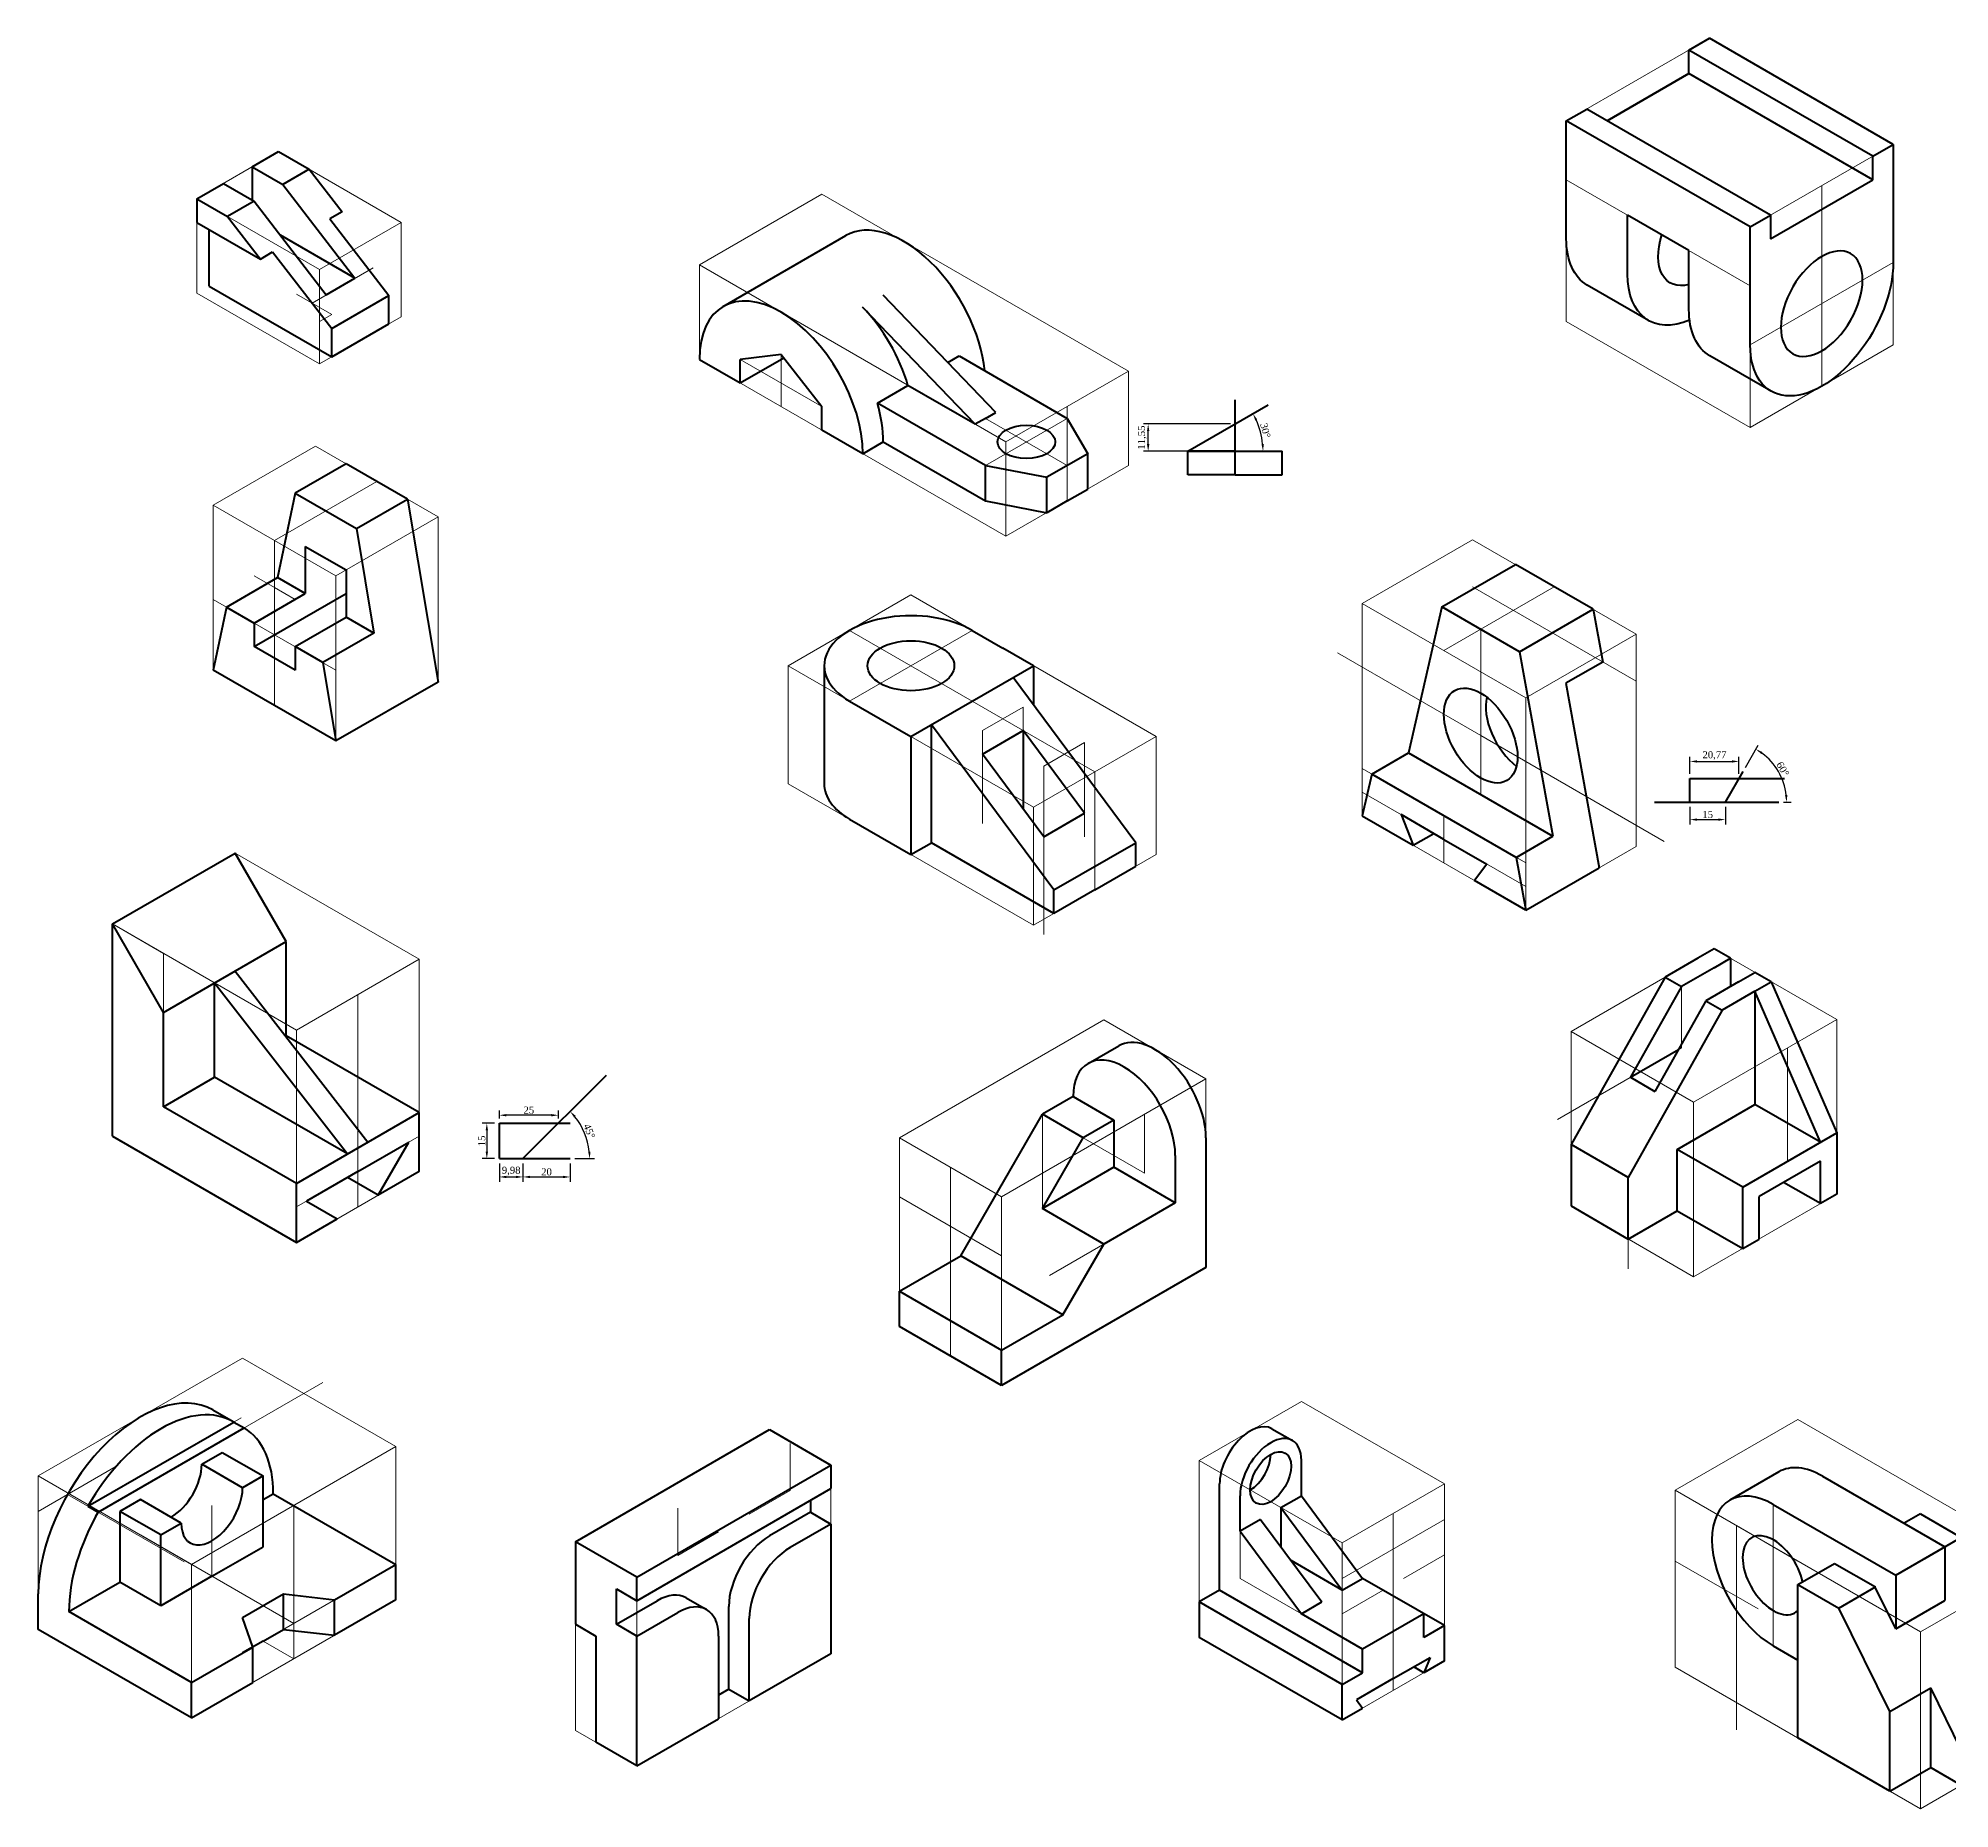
# Model space of a CAD drawing. Header units: millimetres. Extents: x 2048 to 5316, y 978 to 2109.
# Drawn here: x 2048 to 2858, y 1062 to 1813 of the extents above; entities that cross this region are included whole.
import ezdxf

# ---------------------------------------------------------------- set-up
doc = ezdxf.new("R2010")
doc.units = ezdxf.units.MM
for name, color, linetype, lineweight in [('Dark', 2, 'Continuous', 60), ('Dark2', 1, 'Continuous', 60), ('Light', 4, 'Continuous', 5), ('Medium', 6, 'Continuous', 20)]:
    doc.layers.add(name, color=color, linetype=linetype, lineweight=lineweight)
doc.styles.get("Standard").update_dxf_attribs({"font": 'times.ttf'})
doc.dimstyles.new('ISO-25', dxfattribs={"dimtxt": 3, "dimasz": 3, "dimexe": 2, "dimexo": 2, "dimtad": 1, "dimtoh": 1, "dimtxsty": 'Standard', "dimcen": 2.5, "dimadec": 0, "dimazin": 0, "dimtfac": 1, "dimtmove": 0, "dimatfit": 2, "dimfxl": 1, "dimarcsym": 0})

# ---------------------------------------------------------------- blocks, each defined once
blk = doc.blocks.new('*D1')
at = {"layer": 'Dark', "color": 0, "lineweight": -2, "transparency": 16777216}
blk.add_line((2557.08, 1637.61), (2568.9, 1637.61), dxfattribs=at)
blk.add_arc((2535.08, 1637.61), 31.81, 5.40481, 24.59519, dxfattribs=at)
at = {"layer": 'Dark', "color": 0, "transparency": 16777216}
for points in [[(2563.57, 1650.62), (2564.45, 1651.08), (2562.63, 1653.52)], [(2567.25, 1640.63), (2566.26, 1640.58), (2566.9, 1637.61)]]:
    blk.add_solid(points, dxfattribs=at)
at = {"layer": 'Defpoints', "color": 0, "transparency": 16777216}
for p in [(2569.09, 1657.24), (2535.08, 1637.61), (2535.08, 1637.61), (2555.08, 1637.61), (2566.41, 1643.13)]:
    blk.add_point(p, dxfattribs=at)
at = {"layer": 'Dark', "color": 0, "transparency": 16777216, "insert": (2567.89, 1646.4), "char_height": 3, "attachment_point": 5, "rotation": 285}
blk.add_mtext('30°', dxfattribs=at)
blk = doc.blocks.new('*D2')
at = {"layer": 'Dark', "color": 0, "lineweight": -2, "transparency": 16777216}
for p, q in [((2553.08, 1649.16), (2516.23, 1649.16)), ((2518.23, 1640.61), (2518.23, 1646.16)), ((2553.08, 1637.61), (2516.23, 1637.61))]:
    blk.add_line(p, q, dxfattribs=at)
at = {"layer": 'Dark', "color": 0, "transparency": 16777216}
for points in [[(2517.73, 1646.16), (2518.73, 1646.16), (2518.23, 1649.16)], [(2517.73, 1640.61), (2518.73, 1640.61), (2518.23, 1637.61)]]:
    blk.add_solid(points, dxfattribs=at)
at = {"layer": 'Defpoints', "color": 0, "transparency": 16777216}
for p in [(2518.23, 1649.16), (2555.08, 1649.16), (2555.08, 1637.61)]:
    blk.add_point(p, dxfattribs=at)
at = {"layer": 'Dark', "color": 0, "transparency": 16777216, "insert": (2515.73, 1643.38), "char_height": 3, "attachment_point": 5, "rotation": 90}
blk.add_mtext('11,55', dxfattribs=at)
blk = doc.blocks.new('*D3')
at = {"layer": 'Dark', "color": 0, "lineweight": -2, "transparency": 16777216}
for p, q in [((2771.31, 1503.56), (2776.78, 1513.04)), ((2787.46, 1488.84), (2790.76, 1488.84))]:
    blk.add_line(p, q, dxfattribs=at)
blk.add_arc((2762.81, 1488.84), 25.95, 6.62837, 53.37163, dxfattribs=at)
at = {"layer": 'Dark', "color": 0, "transparency": 16777216}
for points in [[(2778.01, 1509.25), (2778.56, 1510.08), (2775.78, 1511.31)], [(2789.08, 1491.86), (2788.08, 1491.81), (2788.76, 1488.84)]]:
    blk.add_solid(points, dxfattribs=at)
at = {"layer": 'Defpoints', "color": 0, "transparency": 16777216}
for p in [(2770.31, 1501.83), (2787.19, 1497.71), (2762.81, 1488.84), (2762.81, 1488.84), (2785.46, 1488.84)]:
    blk.add_point(p, dxfattribs=at)
at = {"layer": 'Dark', "color": 0, "transparency": 16777216, "insert": (2787.14, 1502.89), "char_height": 3, "attachment_point": 5, "rotation": 300}
blk.add_mtext('60°', dxfattribs=at)
blk = doc.blocks.new('*D4')
at = {"layer": 'Dark', "color": 0, "lineweight": -2, "transparency": 16777216}
for p, q in [((2747.81, 1500.84), (2747.81, 1508.12)), ((2768.58, 1500.84), (2768.58, 1508.12)), ((2750.81, 1506.12), (2765.58, 1506.12))]:
    blk.add_line(p, q, dxfattribs=at)
at = {"layer": 'Dark', "color": 0, "transparency": 16777216}
for points in [[(2750.81, 1506.62), (2750.81, 1505.62), (2747.81, 1506.12)], [(2765.58, 1506.62), (2765.58, 1505.62), (2768.58, 1506.12)]]:
    blk.add_solid(points, dxfattribs=at)
at = {"layer": 'Defpoints', "color": 0, "transparency": 16777216}
for p in [(2747.81, 1498.84), (2768.58, 1506.12), (2768.58, 1498.84)]:
    blk.add_point(p, dxfattribs=at)
at = {"layer": 'Dark', "color": 0, "transparency": 16777216, "insert": (2758.2, 1508.61), "char_height": 3, "attachment_point": 5}
blk.add_mtext('20,77', dxfattribs=at)
blk = doc.blocks.new('*D5')
at = {"layer": 'Dark', "color": 0, "lineweight": -2, "transparency": 16777216}
for p, q in [((2747.81, 1486.84), (2747.81, 1479.46)), ((2762.81, 1486.84), (2762.81, 1479.46)), ((2750.81, 1481.46), (2759.81, 1481.46))]:
    blk.add_line(p, q, dxfattribs=at)
at = {"layer": 'Dark', "color": 0, "transparency": 16777216}
for points in [[(2750.81, 1481.96), (2750.81, 1480.96), (2747.81, 1481.46)], [(2759.81, 1481.96), (2759.81, 1480.96), (2762.81, 1481.46)]]:
    blk.add_solid(points, dxfattribs=at)
at = {"layer": 'Defpoints', "color": 0, "transparency": 16777216}
for p in [(2747.81, 1488.84), (2762.81, 1488.84), (2762.81, 1481.46)]:
    blk.add_point(p, dxfattribs=at)
at = {"layer": 'Dark', "color": 0, "transparency": 16777216, "insert": (2755.31, 1483.61), "char_height": 3, "attachment_point": 5}
blk.add_mtext('15', dxfattribs=at)
blk = doc.blocks.new('*D11')
at = {"layer": 'Dark', "color": 0, "lineweight": -2, "transparency": 16777216}
blk.add_line((2275.3, 1337.78), (2283.59, 1337.78), dxfattribs=at)
blk.add_arc((2253.3, 1337.78), 28.29, 6.07939, 38.92061, dxfattribs=at)
at = {"layer": 'Dark', "color": 0, "transparency": 16777216}
for points in [[(2274.94, 1355.22), (2275.68, 1355.89), (2273.31, 1357.78)], [(2281.93, 1340.8), (2280.93, 1340.75), (2281.59, 1337.78)]]:
    blk.add_solid(points, dxfattribs=at)
at = {"layer": 'Defpoints', "color": 0, "transparency": 16777216}
for p in [(2288.66, 1373.14), (2280.63, 1345.1), (2253.3, 1337.78), (2253.3, 1337.78), (2273.3, 1337.78)]:
    blk.add_point(p, dxfattribs=at)
at = {"layer": 'Dark', "color": 0, "transparency": 16777216, "insert": (2281.42, 1349.43), "char_height": 3, "attachment_point": 5, "rotation": 292.5}
blk.add_mtext('45°', dxfattribs=at)
blk = doc.blocks.new('*D12')
at = {"layer": 'Dark', "color": 0, "lineweight": -2, "transparency": 16777216}
for p, q in [((2241.3, 1352.78), (2236, 1352.78)), ((2238, 1349.78), (2238, 1340.78)), ((2241.3, 1337.78), (2236, 1337.78))]:
    blk.add_line(p, q, dxfattribs=at)
at = {"layer": 'Dark', "color": 0, "transparency": 16777216}
for points in [[(2237.5, 1349.78), (2238.5, 1349.78), (2238, 1352.78)], [(2237.5, 1340.78), (2238.5, 1340.78), (2238, 1337.78)]]:
    blk.add_solid(points, dxfattribs=at)
at = {"layer": 'Defpoints', "color": 0, "transparency": 16777216}
for p in [(2243.3, 1352.78), (2238, 1337.78), (2243.3, 1337.78)]:
    blk.add_point(p, dxfattribs=at)
at = {"layer": 'Dark', "color": 0, "transparency": 16777216, "insert": (2235.85, 1345.28), "char_height": 3, "attachment_point": 5, "rotation": 90}
blk.add_mtext('15', dxfattribs=at)
blk = doc.blocks.new('*D13')
at = {"layer": 'Dark', "color": 0, "lineweight": -2, "transparency": 16777216}
for p, q in [((2253.3, 1335.78), (2253.3, 1328.01)), ((2256.3, 1330.01), (2270.3, 1330.01)), ((2273.3, 1335.78), (2273.3, 1328.01))]:
    blk.add_line(p, q, dxfattribs=at)
at = {"layer": 'Dark', "color": 0, "transparency": 16777216}
for points in [[(2256.3, 1330.51), (2256.3, 1329.51), (2253.3, 1330.01)], [(2270.3, 1330.51), (2270.3, 1329.51), (2273.3, 1330.01)]]:
    blk.add_solid(points, dxfattribs=at)
at = {"layer": 'Defpoints', "color": 0, "transparency": 16777216}
for p in [(2253.3, 1337.78), (2273.3, 1337.78), (2273.3, 1330.01)]:
    blk.add_point(p, dxfattribs=at)
at = {"layer": 'Dark', "color": 0, "transparency": 16777216, "insert": (2263.3, 1332.16), "char_height": 3, "attachment_point": 5}
blk.add_mtext('20', dxfattribs=at)
blk = doc.blocks.new('*D14')
at = {"layer": 'Dark', "color": 0, "lineweight": -2, "transparency": 16777216}
for p, q in [((2243.3, 1354.78), (2243.3, 1358.17)), ((2265.3, 1356.17), (2246.3, 1356.17)), ((2268.3, 1354.78), (2268.3, 1358.17))]:
    blk.add_line(p, q, dxfattribs=at)
at = {"layer": 'Dark', "color": 0, "transparency": 16777216}
for points in [[(2246.3, 1356.67), (2246.3, 1355.67), (2243.3, 1356.17)], [(2265.3, 1356.67), (2265.3, 1355.67), (2268.3, 1356.17)]]:
    blk.add_solid(points, dxfattribs=at)
at = {"layer": 'Defpoints', "color": 0, "transparency": 16777216}
for p in [(2243.3, 1356.17), (2243.3, 1352.78), (2268.3, 1352.78)]:
    blk.add_point(p, dxfattribs=at)
at = {"layer": 'Dark', "color": 0, "transparency": 16777216, "insert": (2255.8, 1358.32), "char_height": 3, "attachment_point": 5}
blk.add_mtext('25', dxfattribs=at)
blk = doc.blocks.new('*D15')
at = {"layer": 'Dark', "color": 0, "lineweight": -2, "transparency": 16777216}
for p, q in [((2243.32, 1335.78), (2243.32, 1328.01)), ((2246.32, 1330.01), (2250.3, 1330.01)), ((2253.3, 1335.78), (2253.3, 1328.01))]:
    blk.add_line(p, q, dxfattribs=at)
at = {"layer": 'Dark', "color": 0, "transparency": 16777216}
for points in [[(2246.32, 1330.51), (2246.32, 1329.51), (2243.32, 1330.01)], [(2250.3, 1330.51), (2250.3, 1329.51), (2253.3, 1330.01)]]:
    blk.add_solid(points, dxfattribs=at)
at = {"layer": 'Defpoints', "color": 0, "transparency": 16777216}
for p in [(2243.32, 1337.78), (2253.3, 1337.78), (2253.3, 1330.01)]:
    blk.add_point(p, dxfattribs=at)
at = {"layer": 'Dark', "color": 0, "transparency": 16777216, "insert": (2248.31, 1332.5), "char_height": 3, "attachment_point": 5}
blk.add_mtext('9,98', dxfattribs=at)

msp = doc.modelspace()

# ---------------------------------------------------------------- linework, layer by layer
at = {"layer": 'Dark'}
for p, q in [((2747.367, 1807.634), (2756.028, 1812.634)), ((2747.367, 1807.634), (2756.028, 1812.634)), ((2747.367, 1797.634), (2747.367, 1807.634)), ((2747.367, 1797.634), (2747.367, 1807.634)), ((2825.31, 1762.634), (2747.367, 1807.634)), ((2833.97, 1767.634), (2756.028, 1812.634)), ((2747.367, 1797.634), (2712.726, 1777.634)), ((2712.726, 1777.634), (2747.367, 1797.634)), ((2825.31, 1752.634), (2747.367, 1797.634)), ((2695.406, 1777.634), (2704.066, 1782.634)), ((2695.406, 1777.634), (2704.066, 1782.634)), ((2782.009, 1737.634), (2704.066, 1782.634)), ((2695.406, 1727.634), (2695.406, 1777.634)), ((2695.406, 1727.634), (2695.406, 1777.634)), ((2773.348, 1732.634), (2695.406, 1777.634)), ((2825.31, 1762.634), (2833.97, 1767.634)), ((2833.97, 1767.634), (2833.97, 1717.634)), ((2138.501, 1758.093), (2149.759, 1764.593)), ((2138.501, 1758.093), (2138.501, 1744.093)), ((2138.501, 1758.093), (2151.491, 1750.593)), ((2825.31, 1752.634), (2825.31, 1762.634)), ((2115.118, 1744.593), (2126.376, 1751.093)), ((2126.376, 1751.093), (2139.367, 1743.593)), ((2162.749, 1757.093), (2151.491, 1750.593)), ((2151.491, 1750.593), (2182.111, 1710.914)), ((2782.009, 1727.634), (2825.31, 1752.634)), ((2139.367, 1743.593), (2128.108, 1737.093)), ((2139.367, 1743.593), (2169.987, 1703.914)), ((2176.667, 1739.057), (2171.471, 1736.057)), ((2171.471, 1736.057), (2196.524, 1703.593)), ((2721.387, 1712.634), (2721.387, 1737.634)), ((2747.367, 1722.634), (2721.387, 1737.634)), ((2773.348, 1732.634), (2782.009, 1737.634)), ((2782.009, 1737.634), (2782.009, 1727.634)), ((2120.314, 1707.593), (2120.314, 1731.593)), ((2182.111, 1710.914), (2150.501, 1729.164)), ((2338.202, 1698.958), (2390.163, 1728.958)), ((2773.348, 1682.634), (2773.348, 1732.634)), ((2142.026, 1719.057), (2147.223, 1722.057)), ((2147.223, 1722.057), (2172.276, 1689.593)), ((2747.367, 1697.634), (2747.367, 1722.634)), ((2169.987, 1703.914), (2182.111, 1710.914)), ((2120.314, 1707.593), (2172.276, 1677.593)), ((2172.276, 1689.593), (2196.524, 1703.593)), ((2196.524, 1691.593), (2196.524, 1703.593)), ((2453.629, 1654.032), (2405.914, 1703.7)), ((2730.265, 1693.011), (2704.284, 1708.011)), ((2444.969, 1649.032), (2397.253, 1698.7)), ((2172.276, 1677.593), (2196.524, 1691.593)), ((2172.276, 1677.593), (2172.276, 1689.593)), ((2362.696, 1678.532), (2345.376, 1676.532)), ((2345.376, 1666.532), (2363.779, 1677.157)), ((2362.696, 1678.532), (2380.017, 1656.532)), ((2433.287, 1675.206), (2438.111, 1677.991)), ((2438.111, 1677.991), (2483.94, 1651.532)), ((2782.226, 1663.011), (2756.245, 1678.011)), ((2328.055, 1676.532), (2345.376, 1666.532)), ((2345.376, 1666.532), (2345.376, 1676.532)), ((2403.47, 1657.991), (2416.46, 1665.491)), ((2444.969, 1649.032), (2416.46, 1665.491)), ((2380.017, 1646.532), (2380.017, 1656.532)), ((2449.299, 1631.532), (2403.47, 1657.991)), ((2449.299, 1651.532), (2453.629, 1654.032)), ((2535.082, 1637.609), (2569.09, 1657.244)), ((2555.082, 1627.609), (2555.082, 1659.44)), ((2397.337, 1636.532), (2380.017, 1646.532)), ((2449.299, 1651.532), (2444.969, 1649.032)), ((2483.94, 1651.532), (2492.6, 1636.532)), ((2397.337, 1636.532), (2405.998, 1641.532)), ((2405.998, 1641.532), (2449.299, 1616.532)), ((2492.6, 1636.532), (2475.28, 1626.532)), ((2492.6, 1621.532), (2492.6, 1636.532)), ((2535.082, 1627.609), (2535.082, 1637.609)), ((2535.082, 1637.609), (2575.082, 1637.609)), ((2555.082, 1637.609), (2535.082, 1637.609)), ((2575.082, 1627.609), (2575.082, 1637.609)), ((2178.384, 1632.284), (2156.733, 1619.784)), ((2204.365, 1617.284), (2178.384, 1632.284)), ((2449.299, 1616.532), (2449.299, 1631.532)), ((2449.299, 1631.532), (2475.28, 1626.532)), ((2475.28, 1611.532), (2475.28, 1626.532)), ((2483.94, 1616.532), (2492.6, 1621.532)), ((2555.082, 1627.609), (2535.082, 1627.609)), ((2555.082, 1627.609), (2555.082, 1627.609)), ((2555.082, 1627.609), (2575.082, 1627.609)), ((2156.733, 1619.784), (2149.31, 1584.069)), ((2156.733, 1619.784), (2182.714, 1604.784)), ((2182.714, 1604.784), (2204.365, 1617.284)), ((2204.365, 1617.284), (2217.355, 1539.784)), ((2449.299, 1616.532), (2475.28, 1611.532)), ((2483.94, 1616.532), (2475.28, 1611.532)), ((2182.714, 1604.784), (2190.137, 1560.498)), ((2161.063, 1597.284), (2161.063, 1577.284)), ((2161.063, 1597.284), (2178.384, 1587.284)), ((2642.694, 1571.586), (2673.871, 1589.586)), ((2706.78, 1570.586), (2673.871, 1589.586)), ((2127.66, 1571.569), (2149.31, 1584.069)), ((2161.063, 1577.284), (2149.31, 1584.069)), ((2178.384, 1587.284), (2178.384, 1567.284)), ((2127.66, 1571.569), (2122.092, 1544.784)), ((2127.66, 1571.569), (2139.413, 1564.784)), ((2139.413, 1564.784), (2161.063, 1577.284)), ((2139.413, 1554.784), (2178.384, 1577.284)), ((2642.694, 1571.586), (2628.549, 1509.753)), ((2675.603, 1552.586), (2642.694, 1571.586)), ((2139.413, 1564.784), (2139.413, 1554.784)), ((2156.733, 1554.784), (2178.384, 1567.284)), ((2190.137, 1560.498), (2178.384, 1567.284)), ((2675.603, 1552.586), (2706.78, 1570.586)), ((2706.78, 1570.586), (2710.821, 1548.253)), ((2190.137, 1560.498), (2168.487, 1547.998)), ((2443.676, 1561.676), (2456.666, 1554.176)), ((2156.733, 1544.784), (2139.413, 1554.784)), ((2156.733, 1554.784), (2156.733, 1544.784)), ((2168.487, 1547.998), (2156.733, 1554.784)), ((2168.487, 1547.998), (2174.054, 1514.784)), ((2469.657, 1546.676), (2456.666, 1554.176)), ((2675.603, 1552.586), (2689.748, 1474.42)), ((2710.821, 1548.253), (2695.233, 1539.253)), ((2174.054, 1514.784), (2122.092, 1544.784)), ((2217.355, 1539.784), (2174.054, 1514.784)), ((2380.953, 1546.676), (2380.953, 1496.676)), ((2417.695, 1516.676), (2469.657, 1546.676)), ((2512.958, 1471.676), (2460.997, 1541.676)), ((2469.657, 1546.676), (2469.657, 1530.009)), ((2695.233, 1539.253), (2709.378, 1461.086)), ((2391.715, 1531.676), (2417.695, 1516.676)), ((2417.695, 1516.676), (2417.695, 1466.676)), ((2426.356, 1471.676), (2426.356, 1521.676)), ((2478.317, 1451.676), (2426.356, 1521.676)), ((2448.006, 1509.176), (2465.327, 1519.176)), ((2491.307, 1484.176), (2465.327, 1519.176)), ((2465.327, 1519.176), (2465.327, 1485.842)), ((2473.987, 1474.176), (2448.006, 1509.176)), ((2612.961, 1500.753), (2628.549, 1509.753)), ((2628.549, 1509.753), (2689.748, 1474.42)), ((2612.961, 1500.753), (2608.919, 1483.086)), ((2674.16, 1465.42), (2612.961, 1500.753)), ((2747.809, 1488.84), (2747.809, 1498.84)), ((2747.809, 1498.84), (2762.809, 1498.84)), ((2762.809, 1488.84), (2770.309, 1501.831)), ((2762.809, 1498.84), (2787.809, 1498.84)), ((2473.987, 1474.176), (2491.307, 1484.176)), ((2608.919, 1483.086), (2630.57, 1470.586)), ((2643.56, 1473.086), (2625.374, 1483.586)), ((2625.374, 1483.586), (2630.57, 1470.586)), ((2732.809, 1488.84), (2762.809, 1488.84)), ((2762.809, 1488.84), (2785.462, 1488.84)), ((2391.715, 1481.676), (2404.705, 1474.176)), ((2630.57, 1470.586), (2639.23, 1475.586)), ((2674.16, 1465.42), (2689.748, 1474.42)), ((2079.366, 1437.28), (2131.328, 1467.28)), ((2152.979, 1429.78), (2131.328, 1467.28)), ((2404.705, 1474.176), (2417.695, 1466.676)), ((2417.695, 1466.676), (2426.356, 1471.676)), ((2478.317, 1441.676), (2426.356, 1471.676)), ((2478.317, 1451.676), (2512.958, 1471.676)), ((2512.958, 1461.676), (2512.958, 1471.676)), ((2643.56, 1473.086), (2661.747, 1462.586)), ((2495.638, 1451.676), (2512.958, 1461.676)), ((2661.747, 1462.586), (2656.551, 1455.586)), ((2674.16, 1465.42), (2678.201, 1443.086)), ((2678.201, 1443.086), (2709.378, 1461.086)), ((2495.638, 1451.676), (2478.317, 1441.676)), ((2478.317, 1441.676), (2478.317, 1451.676)), ((2678.201, 1443.086), (2656.551, 1455.586)), ((2079.366, 1347.28), (2079.366, 1437.28)), ((2101.017, 1399.78), (2079.366, 1437.28)), ((2101.017, 1399.78), (2152.979, 1429.78)), ((2152.979, 1389.78), (2152.979, 1429.78)), ((2758.028, 1426.711), (2751.1, 1422.711)), ((2764.956, 1422.711), (2758.028, 1426.711)), ((2751.1, 1422.711), (2737.243, 1414.711)), ((2758.028, 1418.711), (2744.171, 1410.711)), ((2758.028, 1418.711), (2764.956, 1422.711)), ((2764.956, 1422.711), (2764.956, 1410.711)), ((2737.243, 1414.711), (2697.406, 1343.711)), ((2744.171, 1410.711), (2722.593, 1372.253)), ((2737.243, 1414.711), (2744.171, 1410.711)), ((2768.42, 1412.711), (2754.564, 1404.711)), ((2768.42, 1412.711), (2775.348, 1416.711)), ((2782.276, 1412.711), (2775.348, 1416.711)), ((2775.348, 1408.711), (2782.276, 1412.711)), ((2782.276, 1412.711), (2809.989, 1348.711)), ((2754.564, 1404.711), (2732.985, 1366.253)), ((2754.564, 1404.711), (2761.492, 1400.711)), ((2775.348, 1408.711), (2761.492, 1400.711)), ((2803.061, 1344.711), (2775.348, 1408.711)), ((2775.348, 1408.711), (2775.348, 1360.711)), ((2101.017, 1359.78), (2101.017, 1399.78)), ((2761.492, 1400.711), (2721.655, 1329.711)), ((2209.27, 1357.28), (2152.979, 1389.78)), ((2492.763, 1378.111), (2505.753, 1385.611)), ((2722.593, 1372.253), (2742.944, 1384.003)), ((2101.017, 1359.78), (2122.668, 1372.28)), ((2253.304, 1337.782), (2288.659, 1373.137)), ((2722.593, 1372.253), (2732.985, 1366.253)), ((2486.421, 1364.095), (2473.431, 1356.595)), ((2486.421, 1364.095), (2503.742, 1354.095)), ((2157.309, 1327.28), (2101.017, 1359.78)), ((2157.309, 1327.28), (2209.27, 1357.28)), ((2209.27, 1332.28), (2209.27, 1357.28)), ((2243.304, 1337.782), (2243.304, 1352.782)), ((2243.304, 1352.782), (2273.304, 1352.782)), ((2438.79, 1296.595), (2473.431, 1356.595)), ((2490.751, 1346.595), (2473.431, 1356.595)), ((2503.742, 1354.095), (2490.751, 1346.595)), ((2503.742, 1354.095), (2503.742, 1334.095)), ((2742.439, 1341.711), (2775.348, 1360.711)), ((2803.061, 1344.711), (2775.348, 1360.711)), ((2079.366, 1347.28), (2157.309, 1302.28)), ((2183.29, 1332.28), (2204.94, 1344.78)), ((2191.95, 1322.28), (2204.94, 1344.78)), ((2473.431, 1316.595), (2490.751, 1346.595)), ((2542.713, 1346.595), (2542.713, 1291.595)), ((2770.152, 1325.711), (2809.989, 1348.711)), ((2809.989, 1348.711), (2809.989, 1322.711)), ((2243.304, 1337.782), (2253.304, 1337.782)), ((2253.304, 1337.782), (2273.304, 1337.782)), ((2253.304, 1337.782), (2253.304, 1337.782)), ((2253.304, 1337.782), (2253.304, 1337.782)), ((2253.304, 1337.782), (2253.304, 1337.782)), ((2253.304, 1337.782), (2253.304, 1337.782)), ((2253.304, 1337.782), (2253.304, 1337.782)), ((2253.304, 1337.782), (2253.304, 1337.782)), ((2273.304, 1337.782), (2273.304, 1337.782)), ((2273.304, 1337.782), (2273.304, 1337.782)), ((2529.723, 1339.095), (2529.723, 1319.095)), ((2721.655, 1329.711), (2697.406, 1343.711)), ((2697.406, 1343.711), (2697.406, 1317.711)), ((2742.439, 1315.711), (2742.439, 1341.711)), ((2770.152, 1325.711), (2742.439, 1341.711)), ((2803.061, 1336.711), (2777.08, 1321.711)), ((2803.061, 1318.711), (2803.061, 1336.711)), ((2183.29, 1332.28), (2161.639, 1319.78)), ((2191.95, 1322.28), (2178.959, 1329.78)), ((2209.27, 1332.28), (2191.95, 1322.28)), ((2503.742, 1334.095), (2473.431, 1316.595)), ((2529.723, 1319.095), (2503.742, 1334.095)), ((2721.655, 1303.711), (2721.655, 1329.711)), ((2157.309, 1302.28), (2157.309, 1327.28)), ((2770.152, 1299.711), (2770.152, 1325.711)), ((2777.08, 1303.711), (2777.08, 1321.711)), ((2803.061, 1318.711), (2787.473, 1327.711)), ((2809.989, 1322.711), (2803.061, 1318.711)), ((2157.309, 1302.28), (2174.629, 1312.28)), ((2161.639, 1319.78), (2174.629, 1312.28)), ((2499.412, 1301.595), (2473.431, 1316.595)), ((2529.723, 1319.095), (2499.412, 1301.595)), ((2697.406, 1317.711), (2721.655, 1303.711)), ((2721.655, 1303.711), (2742.439, 1315.711)), ((2742.439, 1315.711), (2770.152, 1299.711)), ((2412.809, 1281.595), (2438.79, 1296.595)), ((2482.091, 1271.595), (2438.79, 1296.595)), ((2482.091, 1271.595), (2499.412, 1301.595)), ((2770.152, 1299.711), (2777.08, 1303.711)), ((2542.713, 1291.595), (2456.11, 1241.595)), ((2412.809, 1266.595), (2412.809, 1281.595)), ((2412.809, 1281.595), (2456.11, 1256.595)), ((2456.11, 1241.595), (2412.809, 1266.595)), ((2456.11, 1256.595), (2482.091, 1271.595)), ((2456.11, 1241.595), (2456.11, 1256.595)), ((2121.828, 1231.306), (2130.488, 1226.306)), ((2068.946, 1190.42), (2130.793, 1226.127)), ((2073.276, 1187.92), (2135.123, 1223.627)), ((2130.793, 1226.127), (2135.123, 1223.627)), ((2570.67, 1223.3), (2579.33, 1218.3)), ((2275.572, 1175.413), (2357.845, 1222.913)), ((2357.845, 1222.913), (2383.825, 1207.913)), ((2117.19, 1208.273), (2125.85, 1213.273)), ((2134.511, 1198.273), (2117.19, 1208.273)), ((2125.85, 1213.273), (2143.171, 1203.273)), ((2301.553, 1160.413), (2383.825, 1207.913)), ((2383.825, 1207.913), (2383.825, 1197.913)), ((2583.135, 1194.89), (2583.135, 1209.89)), ((2143.171, 1203.273), (2134.511, 1198.273)), ((2143.171, 1173.273), (2143.171, 1203.273)), ((2548.494, 1154.89), (2548.494, 1199.89)), ((2785.54, 1205.05), (2764.755, 1193.05)), ((2803.911, 1203.23), (2855.873, 1173.23)), ((2091.209, 1193.273), (2082.549, 1188.273)), ((2108.53, 1183.273), (2091.209, 1193.273)), ((2143.171, 1193.273), (2147.501, 1195.773)), ((2147.501, 1195.773), (2199.463, 1165.773)), ((2301.553, 1150.413), (2383.825, 1197.913)), ((2375.165, 1192.913), (2375.165, 1187.913)), ((2557.154, 1179.89), (2557.154, 1194.89)), ((2574.475, 1189.89), (2583.135, 1194.89)), ((2583.135, 1194.89), (2609.116, 1159.89)), ((2783.127, 1191.23), (2835.088, 1161.23)), ((2068.946, 1190.42), (2073.276, 1187.92)), ((2099.87, 1178.273), (2082.549, 1188.273)), ((2082.549, 1188.273), (2082.549, 1158.273)), ((2099.87, 1178.273), (2108.53, 1183.273)), ((2375.165, 1187.913), (2357.845, 1177.913)), ((2383.825, 1182.913), (2366.505, 1172.913)), ((2375.165, 1187.913), (2383.825, 1182.913)), ((2383.825, 1182.913), (2383.825, 1127.913)), ((2565.814, 1184.89), (2557.154, 1179.89)), ((2565.814, 1184.89), (2591.795, 1149.89)), ((2574.475, 1189.89), (2600.455, 1154.89)), ((2574.475, 1189.89), (2574.475, 1173.223)), ((2845.48, 1187.23), (2838.552, 1183.23)), ((2845.48, 1187.23), (2862.801, 1177.23)), ((2099.87, 1148.273), (2099.87, 1178.273)), ((2301.553, 1160.413), (2275.572, 1175.413)), ((2275.572, 1175.413), (2275.572, 1140.413)), ((2557.154, 1179.89), (2583.135, 1144.89)), ((2862.801, 1177.23), (2847.213, 1168.23)), ((2121.52, 1160.773), (2143.171, 1173.273)), ((2600.455, 1154.89), (2578.805, 1167.39)), ((2835.088, 1161.23), (2855.873, 1173.23)), ((2855.873, 1173.23), (2855.873, 1150.477)), ((2121.52, 1160.773), (2099.87, 1148.273)), ((2173.482, 1150.773), (2199.463, 1165.773)), ((2199.463, 1150.773), (2199.463, 1165.773)), ((2301.553, 1150.413), (2301.553, 1160.413)), ((2600.455, 1154.89), (2609.116, 1159.89)), ((2643.757, 1139.89), (2609.116, 1159.89)), ((2793.519, 1157.23), (2809.107, 1166.23)), ((2809.107, 1166.23), (2826.428, 1156.23)), ((2835.088, 1161.23), (2835.088, 1138.477)), ((2047.908, 1138.273), (2047.908, 1153.273)), ((2060.898, 1145.773), (2082.549, 1158.273)), ((2099.87, 1148.273), (2082.549, 1158.273)), ((2134.511, 1143.273), (2151.831, 1153.273)), ((2151.831, 1138.273), (2151.831, 1153.273)), ((2151.831, 1153.273), (2173.482, 1150.773)), ((2199.463, 1150.773), (2173.482, 1135.773)), ((2173.482, 1135.773), (2173.482, 1150.773)), ((2292.893, 1140.413), (2292.893, 1155.413)), ((2292.893, 1155.413), (2301.553, 1150.413)), ((2292.893, 1140.413), (2310.213, 1150.413)), ((2322.461, 1151.626), (2331.121, 1146.626)), ((2548.494, 1154.89), (2539.834, 1149.89)), ((2609.116, 1119.89), (2548.494, 1154.89)), ((2793.519, 1092.23), (2793.519, 1157.23)), ((2793.519, 1157.23), (2810.839, 1147.23)), ((2810.839, 1147.23), (2826.428, 1156.23)), ((2835.088, 1138.477), (2826.331, 1156.174)), ((2835.088, 1138.477), (2855.873, 1150.477)), ((2112.86, 1115.773), (2060.898, 1145.773)), ((2138.841, 1130.773), (2134.511, 1143.273)), ((2301.553, 1135.413), (2318.873, 1145.413)), ((2340.524, 1112.913), (2340.524, 1147.913)), ((2349.184, 1107.913), (2349.184, 1142.913)), ((2600.455, 1114.89), (2539.834, 1149.89)), ((2539.834, 1149.89), (2539.834, 1134.89)), ((2583.135, 1144.89), (2591.795, 1149.89)), ((2609.116, 1129.89), (2583.135, 1144.89)), ((2635.096, 1144.89), (2609.116, 1129.89)), ((2635.096, 1134.89), (2635.096, 1144.89)), ((2832.49, 1103.48), (2810.839, 1147.23)), ((2112.86, 1100.773), (2047.908, 1138.273)), ((2143.171, 1133.273), (2151.831, 1138.273)), ((2151.831, 1138.273), (2173.482, 1135.773)), ((2275.572, 1140.413), (2284.232, 1135.413)), ((2284.232, 1135.413), (2284.232, 1090.413)), ((2301.553, 1135.413), (2292.893, 1140.413)), ((2301.553, 1080.413), (2301.553, 1135.413)), ((2336.194, 1135.413), (2336.194, 1100.413)), ((2600.455, 1099.89), (2539.834, 1134.89)), ((2643.757, 1139.89), (2635.096, 1134.89)), ((2643.757, 1124.89), (2643.757, 1139.89)), ((2112.86, 1115.773), (2138.841, 1130.773)), ((2143.171, 1133.273), (2134.511, 1128.273)), ((2138.841, 1115.773), (2138.841, 1130.773)), ((2383.825, 1127.913), (2349.184, 1107.913)), ((2609.116, 1119.89), (2609.116, 1129.89)), ((2622.106, 1117.39), (2637.694, 1126.39)), ((2637.694, 1126.39), (2635.096, 1119.89)), ((2783.127, 1131.23), (2793.519, 1125.23)), ((2600.455, 1114.89), (2609.116, 1119.89)), ((2635.096, 1119.89), (2630.766, 1122.39)), ((2643.757, 1124.89), (2635.096, 1119.89)), ((2112.86, 1100.773), (2138.841, 1115.773)), ((2112.86, 1100.773), (2112.86, 1115.773)), ((2340.524, 1112.913), (2336.194, 1110.413)), ((2340.524, 1112.913), (2349.184, 1107.913)), ((2600.455, 1099.89), (2600.455, 1114.89)), ((2622.106, 1117.39), (2606.518, 1108.39)), ((2832.49, 1103.48), (2849.811, 1113.48)), ((2862.801, 1087.23), (2849.811, 1113.48)), ((2849.811, 1079.73), (2849.811, 1113.48)), ((2600.455, 1099.89), (2609.116, 1104.89)), ((2606.518, 1108.39), (2609.116, 1104.89)), ((2832.49, 1069.73), (2832.49, 1103.48)), ((2301.553, 1080.413), (2336.194, 1100.413)), ((2301.553, 1080.413), (2284.232, 1090.413)), ((2832.49, 1069.73), (2793.519, 1092.23)), ((2832.49, 1069.73), (2849.811, 1079.73)), ((2849.811, 1079.73), (2862.801, 1072.23))]:
    msp.add_line(p, q, dxfattribs=at)
for centre, major_axis, start_param, end_param in [((2414.658, 1686.532), (24.495, -42.426), 0.910726, 3.1415927), ((2362.696, 1656.532), (24.495, -42.426), 0.7853982, 3.9269908), ((2393.007, 1674.032), (24.495, -42.426), 3.801663, 3.808703), ((2384.347, 1669.032), (24.495, -42.426), 1.1697949, 1.974417), ((2371.357, 1661.532), (24.495, -42.426), 0.7853982, 1.1697949), ((2417.695, 1546.676), (-36.742, 0), 3.9269908, 7.0685835), ((2676.861, 1520.292), (11.023, -19.092), 3.6846025, 5.3315437), ((2417.695, 1496.676), (-36.742, 0), 6.2831853, 7.0685835), ((2521.062, 1359.095), (15.309, -26.517), 0.7853982, 3.1415927), ((2508.072, 1351.595), (15.309, -26.517), 0.7853982, 3.9269908), ((2091.209, 1178.273), (-30.619, -53.033), 3.1415927, 5.4977871), ((2099.87, 1173.273), (-30.619, -53.033), 3.131592, 4.7223896), ((2104.2, 1170.773), (-30.619, -53.033), 2.3561945, 3.131592), ((2561.484, 1207.39), (-9.186, -15.91), 3.1415927, 5.4977871), ((2570.144, 1202.39), (-9.186, -15.91), 2.3561945, 5.4977871), ((2104.2, 1200.773), (-9.186, -15.91), 7.0685835, 8.6393798), ((2561.484, 1207.39), (-6.124, -10.607), 7.0685835, 8.6393798), ((2803.911, 1173.23), (18.371, -31.82), 2.3561945, 3.1415927), ((2121.52, 1190.773), (-9.186, -15.91), 5.4977871, 8.6393798), ((2783.127, 1161.23), (18.371, -31.82), 2.3561945, 5.4977871), ((2104.2, 1170.773), (-30.619, -53.033), 4.712389, 5.4977871), ((2357.845, 1157.913), (-12.247, -21.213), 3.9269908, 5.4977871), ((2783.127, 1161.23), (9.186, -15.91), 1.0799136, 6.4250824), ((2366.505, 1152.913), (-12.247, -21.213), 3.9269908, 5.4977871), ((2310.213, 1130.413), (-12.247, -21.213), 9.424778, 10.2101761), ((2318.873, 1125.413), (-12.247, -21.213), 8.6393798, 10.2101761)]:
    msp.add_ellipse(centre, major_axis=major_axis, ratio=0.5773503, start_param=start_param, end_param=end_param, dxfattribs=at)
at = {"layer": 'Dark', "extrusion": (0, 0, -1)}
for centre, major_axis, start_param, end_param in [((2725.717, 1745.134), (-21.433, -37.123), 6.2831853, 7.0685835), ((2751.698, 1730.134), (-12.247, -21.213), 5.7504674, 7.4926145), ((2803.659, 1700.134), (-21.433, -37.123), 3.9269908, 7.0685835), ((2751.698, 1730.134), (-21.433, -37.123), 5.6320478, 7.0685835), ((2777.678, 1715.134), (-21.433, -37.123), 6.2831853, 7.0685835), ((2777.678, 1715.134), (-21.433, -37.123), 5.6320478, 5.6411347)]:
    msp.add_ellipse(centre, major_axis=major_axis, ratio=0.5773503, start_param=start_param, end_param=end_param, dxfattribs=at)
msp.add_ellipse((2803.659, 1700.134), major_axis=(-12.247, -21.213), ratio=0.5773503, dxfattribs=at)
at = {"layer": 'Dark'}
for centre, major_axis in [((2466.62, 1641.532), (-12.247, 0)), ((2417.695, 1546.676), (-18.371, 0)), ((2659.149, 1517.086), (11.023, -19.092)), ((2570.144, 1202.39), (-6.124, -10.607))]:
    msp.add_ellipse(centre, major_axis=major_axis, ratio=0.5773503, dxfattribs=at)
at = {"layer": 'Dark2'}
for p, q in [((2149.759, 1764.593), (2162.749, 1757.093)), ((2162.749, 1757.093), (2176.667, 1739.057)), ((2115.118, 1744.593), (2115.118, 1734.593)), ((2115.118, 1744.593), (2128.108, 1737.093)), ((2115.118, 1734.593), (2142.026, 1719.057)), ((2128.108, 1737.093), (2142.026, 1719.057)), ((2122.668, 1412.28), (2178.959, 1339.78)), ((2122.668, 1372.28), (2122.668, 1412.28)), ((2131.328, 1417.28), (2187.62, 1344.78)), ((2178.959, 1339.78), (2122.668, 1372.28))]:
    msp.add_line(p, q, dxfattribs=at)
at = {"layer": 'Light'}
for p, q in [((2756.028, 1812.634), (2695.406, 1777.634)), ((2833.97, 1767.634), (2756.028, 1812.634)), ((2695.406, 1692.634), (2695.406, 1777.634)), ((2695.406, 1777.634), (2773.348, 1732.634)), ((2833.97, 1767.634), (2773.348, 1732.634)), ((2833.97, 1682.634), (2833.97, 1767.634)), ((2115.118, 1744.593), (2149.759, 1764.593)), ((2149.759, 1764.593), (2201.72, 1734.593)), ((2115.118, 1704.593), (2115.118, 1744.593)), ((2115.118, 1744.593), (2167.079, 1714.593)), ((2380.017, 1746.532), (2328.055, 1716.532)), ((2509.921, 1671.532), (2380.017, 1746.532)), ((2201.72, 1734.593), (2167.079, 1714.593)), ((2201.72, 1694.593), (2201.72, 1734.593)), ((2773.348, 1732.634), (2773.348, 1647.634)), ((2167.079, 1714.593), (2167.079, 1674.593)), ((2328.055, 1676.532), (2328.055, 1716.532)), ((2328.055, 1716.532), (2457.959, 1641.532)), ((2167.079, 1674.593), (2115.118, 1704.593)), ((2167.079, 1674.593), (2201.72, 1694.593)), ((2773.348, 1647.634), (2695.406, 1692.634)), ((2773.348, 1647.634), (2833.97, 1682.634)), ((2457.959, 1601.532), (2328.055, 1676.532)), ((2509.921, 1671.532), (2457.959, 1641.532)), ((2509.921, 1631.532), (2509.921, 1671.532)), ((2165.394, 1639.784), (2122.092, 1614.784)), ((2217.355, 1609.784), (2165.394, 1639.784)), ((2457.959, 1641.532), (2457.959, 1601.532)), ((2457.959, 1601.532), (2509.921, 1631.532)), ((2122.092, 1544.784), (2122.092, 1614.784)), ((2122.092, 1614.784), (2174.054, 1584.784)), ((2217.355, 1609.784), (2174.054, 1584.784)), ((2217.355, 1539.784), (2217.355, 1609.784)), ((2608.919, 1573.086), (2655.684, 1600.086)), ((2655.684, 1600.086), (2724.967, 1560.086)), ((2174.054, 1584.784), (2174.054, 1514.784)), ((2417.695, 1576.676), (2365.734, 1546.676)), ((2521.618, 1516.676), (2417.695, 1576.676)), ((2608.919, 1483.086), (2608.919, 1573.086)), ((2608.919, 1573.086), (2678.201, 1533.086)), ((2724.967, 1560.086), (2678.201, 1533.086)), ((2724.967, 1470.086), (2724.967, 1560.086)), ((2174.054, 1514.784), (2122.092, 1544.784)), ((2174.054, 1514.784), (2217.355, 1539.784)), ((2365.734, 1496.676), (2365.734, 1546.676)), ((2365.734, 1546.676), (2469.657, 1486.676)), ((2678.201, 1533.086), (2678.201, 1443.086)), ((2521.618, 1516.676), (2469.657, 1486.676)), ((2521.618, 1466.676), (2521.618, 1516.676)), ((2469.657, 1436.676), (2365.734, 1496.676)), ((2469.657, 1486.676), (2469.657, 1436.676)), ((2678.201, 1443.086), (2608.919, 1483.086)), ((2079.366, 1437.28), (2131.328, 1467.28)), ((2131.328, 1467.28), (2209.27, 1422.28)), ((2469.657, 1436.676), (2521.618, 1466.676)), ((2678.201, 1443.086), (2724.967, 1470.086)), ((2079.366, 1347.28), (2079.366, 1437.28)), ((2079.366, 1437.28), (2157.309, 1392.28)), ((2697.406, 1391.711), (2758.028, 1426.711)), ((2758.028, 1426.711), (2809.989, 1396.711)), ((2209.27, 1422.28), (2157.309, 1392.28)), ((2209.27, 1332.28), (2209.27, 1422.28)), ((2412.809, 1346.595), (2499.412, 1396.595)), ((2499.412, 1396.595), (2542.713, 1371.595)), ((2809.989, 1396.711), (2749.367, 1361.711)), ((2809.989, 1322.711), (2809.989, 1396.711)), ((2157.309, 1392.28), (2157.309, 1302.28)), ((2697.406, 1317.711), (2697.406, 1391.711)), ((2697.406, 1391.711), (2749.367, 1361.711)), ((2542.713, 1371.595), (2456.11, 1321.595)), ((2542.713, 1291.595), (2542.713, 1371.595)), ((2749.367, 1361.711), (2749.367, 1287.711)), ((2157.309, 1302.28), (2079.366, 1347.28)), ((2157.309, 1317.28), (2209.27, 1347.28)), ((2412.809, 1266.595), (2412.809, 1346.595)), ((2412.809, 1346.595), (2456.11, 1321.595)), ((2157.309, 1302.28), (2209.27, 1332.28)), ((2456.11, 1321.595), (2456.11, 1241.595)), ((2749.367, 1287.711), (2809.989, 1322.711)), ((2749.367, 1287.711), (2697.406, 1317.711)), ((2456.11, 1241.595), (2542.713, 1291.595)), ((2456.11, 1241.595), (2412.809, 1266.595)), ((2047.908, 1203.273), (2134.511, 1253.273)), ((2134.511, 1253.273), (2199.463, 1215.773)), ((2539.834, 1209.89), (2583.135, 1234.89)), ((2583.135, 1234.89), (2643.757, 1199.89)), ((2793.519, 1227.23), (2741.557, 1197.23)), ((2897.442, 1167.23), (2793.519, 1227.23)), ((2199.463, 1215.773), (2112.86, 1165.773)), ((2199.463, 1150.773), (2199.463, 1215.773)), ((2275.572, 1175.413), (2357.845, 1222.913)), ((2357.845, 1222.913), (2383.825, 1207.913)), ((2383.825, 1207.913), (2301.553, 1160.413)), ((2383.825, 1127.913), (2383.825, 1207.913)), ((2539.834, 1134.89), (2539.834, 1209.89)), ((2539.834, 1209.89), (2600.455, 1174.89)), ((2047.908, 1138.273), (2047.908, 1203.273)), ((2047.908, 1203.273), (2112.86, 1165.773)), ((2643.757, 1199.89), (2600.455, 1174.89)), ((2643.757, 1124.89), (2643.757, 1199.89)), ((2741.557, 1122.23), (2741.557, 1197.23)), ((2741.557, 1197.23), (2845.48, 1137.23)), ((2275.572, 1095.413), (2275.572, 1175.413)), ((2275.572, 1175.413), (2301.553, 1160.413)), ((2600.455, 1174.89), (2600.455, 1099.89)), ((2897.442, 1167.23), (2845.48, 1137.23)), ((2112.86, 1165.773), (2112.86, 1100.773)), ((2301.553, 1160.413), (2301.553, 1080.413)), ((2112.86, 1100.773), (2199.463, 1150.773)), ((2112.86, 1100.773), (2047.908, 1138.273)), ((2600.455, 1099.89), (2539.834, 1134.89)), ((2845.48, 1137.23), (2845.48, 1062.23)), ((2301.553, 1080.413), (2383.825, 1127.913)), ((2600.455, 1099.89), (2643.757, 1124.89)), ((2845.48, 1062.23), (2741.557, 1122.23)), ((2301.553, 1080.413), (2275.572, 1095.413)), ((2845.48, 1062.23), (2897.442, 1092.23))]:
    msp.add_line(p, q, dxfattribs=at)
at = {"layer": 'Medium'}
for p, q in [((2695.406, 1752.634), (2773.348, 1707.634)), ((2803.659, 1750.134), (2803.659, 1665.134)), ((2833.97, 1717.634), (2773.348, 1682.634)), ((2163.925, 1700.414), (2189.823, 1715.367)), ((2172.276, 1695.593), (2157.325, 1704.224)), ((2167.079, 1692.593), (2172.276, 1695.593)), ((2167.079, 1686.593), (2167.079, 1692.593)), ((2167.079, 1674.593), (2167.079, 1686.593)), ((2362.696, 1678.532), (2362.696, 1656.532)), ((2345.376, 1676.532), (2380.017, 1656.532)), ((2483.94, 1656.532), (2483.94, 1616.532)), ((2483.94, 1631.532), (2449.299, 1651.532)), ((2483.94, 1651.532), (2449.299, 1631.532)), ((2191.374, 1624.784), (2148.073, 1599.784)), ((2148.073, 1599.784), (2135.083, 1607.284)), ((2148.073, 1599.784), (2161.063, 1592.284)), ((2148.073, 1599.784), (2148.073, 1529.784)), ((2148.073, 1599.784), (2148.073, 1579.784)), ((2148.073, 1579.784), (2139.413, 1584.784)), ((2148.073, 1579.784), (2156.733, 1574.784)), ((2148.073, 1579.784), (2148.073, 1549.784)), ((2690.325, 1580.086), (2643.56, 1553.086)), ((2724.967, 1540.086), (2655.684, 1580.086)), ((2174.054, 1544.784), (2122.092, 1574.784)), ((2168.487, 1547.998), (2190.137, 1560.498)), ((2391.715, 1531.676), (2443.676, 1561.676)), ((2391.715, 1561.676), (2495.638, 1501.676)), ((2659.149, 1562.086), (2659.149, 1492.086)), ((2724.967, 1560.086), (2724.967, 1540.086)), ((2148.073, 1549.784), (2139.413, 1554.784)), ((2148.073, 1549.784), (2156.733, 1544.784)), ((2659.149, 1517.086), (2598.463, 1552.123)), ((2174.054, 1514.784), (2174.054, 1544.784)), ((2456.666, 1524.176), (2448.006, 1519.176)), ((2456.666, 1524.176), (2465.327, 1529.176)), ((2465.327, 1529.176), (2465.327, 1500.714)), ((2448.006, 1519.176), (2448.006, 1479.875)), ((2659.149, 1517.086), (2736.921, 1472.184)), ((2491.307, 1514.176), (2473.987, 1504.176)), ((2491.307, 1514.176), (2491.307, 1474.168)), ((2473.987, 1504.176), (2473.987, 1432.73)), ((2495.638, 1501.676), (2495.638, 1451.676)), ((2678.201, 1463.086), (2608.919, 1503.086)), ((2608.919, 1493.086), (2678.201, 1453.086)), ((2643.56, 1483.086), (2643.56, 1463.086)), ((2678.201, 1443.086), (2678.201, 1463.086)), ((2079.366, 1437.28), (2101.017, 1424.78)), ((2101.017, 1424.78), (2101.017, 1399.78)), ((2744.171, 1410.711), (2744.171, 1384.711)), ((2183.29, 1317.28), (2183.29, 1407.28)), ((2744.171, 1384.711), (2691.707, 1354.421)), ((2789.205, 1336.711), (2789.205, 1384.711)), ((2542.713, 1371.595), (2516.732, 1356.595)), ((2473.431, 1316.595), (2473.431, 1356.595)), ((2516.732, 1356.595), (2516.732, 1331.595)), ((2516.732, 1331.595), (2490.751, 1346.595)), ((2809.989, 1348.711), (2789.205, 1336.711)), ((2434.46, 1334.095), (2434.46, 1254.095)), ((2721.655, 1329.711), (2721.655, 1291.1)), ((2456.11, 1296.595), (2412.809, 1321.595)), ((2412.809, 1281.595), (2412.809, 1321.595)), ((2456.11, 1321.595), (2456.11, 1296.595)), ((2529.723, 1319.095), (2476.353, 1288.282)), ((2073.276, 1187.92), (2168.539, 1242.92)), ((2068.946, 1190.42), (2133.898, 1227.92)), ((2366.505, 1217.113), (2366.505, 1197.113)), ((2047.908, 1188.273), (2081.505, 1207.67)), ((2047.908, 1203.273), (2047.908, 1188.273)), ((2643.757, 1199.89), (2643.757, 1184.89)), ((2060.286, 1195.42), (2109.718, 1166.88)), ((2121.52, 1160.773), (2121.52, 1190.773)), ((2156.161, 1190.773), (2156.161, 1125.773)), ((2366.505, 1197.113), (2349.184, 1187.113)), ((2741.557, 1197.23), (2767.538, 1182.23)), ((2741.557, 1197.23), (2741.557, 1167.23)), ((2783.127, 1191.23), (2783.127, 1131.23)), ((2318.873, 1189.613), (2318.873, 1169.613)), ((2643.757, 1184.89), (2600.455, 1159.89)), ((2622.106, 1112.39), (2622.106, 1187.39)), ((2643.757, 1184.89), (2643.757, 1169.89)), ((2156.161, 1140.773), (2091.209, 1178.273)), ((2318.873, 1169.613), (2336.194, 1179.613)), ((2557.154, 1159.89), (2557.154, 1179.89)), ((2767.538, 1182.23), (2793.519, 1167.23)), ((2767.538, 1182.23), (2767.538, 1095.707)), ((2104.2, 1170.773), (2121.52, 1160.773)), ((2643.757, 1169.89), (2626.436, 1159.89)), ((2741.557, 1167.23), (2776.725, 1146.926)), ((2793.519, 1167.23), (2819.5, 1152.23)), ((2199.463, 1165.773), (2112.86, 1115.773)), ((2557.154, 1159.89), (2583.135, 1144.89)), ((2600.455, 1159.89), (2600.455, 1144.89)), ((2600.455, 1144.89), (2617.776, 1154.89)), ((2156.161, 1125.773), (2143.171, 1133.273)), ((2622.106, 1112.39), (2622.106, 1117.39))]:
    msp.add_line(p, q, dxfattribs=at)

# ---------------------------------------------------------------- dimensions: what is measured, and where the dimension line sits
at = {"layer": 'Dark'}
for base, line1, line2, picture, middle in [((2566.413, 1643.133), ((2555.082, 1637.609), (2535.082, 1637.609)), ((2535.082, 1637.609), (2569.09, 1657.244)), '*D1', (2567.89, 1646.4)), ((2787.191, 1497.714), ((2762.809, 1488.84), (2785.462, 1488.84)), ((2762.809, 1488.84), (2770.309, 1501.831)), '*D3', (2787.142, 1502.889)), ((2280.627, 1345.103), ((2253.304, 1337.782), (2273.304, 1337.782)), ((2253.304, 1337.782), (2288.659, 1373.137)), '*D11', (2281.425, 1349.43))]:
    dim = msp.add_angular_dim_2l(base=base, line1=line1, line2=line2, dimstyle='ISO-25', dxfattribs=at)
    dim.commit()
    dim.dimension.update_dxf_attribs({"geometry": picture, "text_midpoint": middle})
for base, p1, p2, picture, middle in [((2518.226, 1649.156), (2555.082, 1637.609), (2555.082, 1649.156), '*D2', (2515.732, 1643.382)), ((2238.002, 1337.782), (2243.304, 1352.782), (2243.304, 1337.782), '*D12', (2235.851, 1345.282))]:
    dim = msp.add_linear_dim(base=base, p1=p1, p2=p2, angle=90, dimstyle='ISO-25', dxfattribs=at)
    dim.commit()
    dim.dimension.update_dxf_attribs({"geometry": picture, "text_midpoint": middle})
for base, p1, p2, picture, middle in [((2768.583, 1506.115), (2747.809, 1498.84), (2768.583, 1498.84), '*D4', (2758.196, 1508.609)), ((2762.809, 1481.462), (2747.809, 1488.84), (2762.809, 1488.84), '*D5', (2755.309, 1483.613)), ((2243.304, 1356.168), (2268.304, 1352.782), (2243.304, 1352.782), '*D14', (2255.804, 1358.319)), ((2253.304, 1330.011), (2243.325, 1337.782), (2253.304, 1337.782), '*D15', (2248.314, 1332.505)), ((2273.304, 1330.011), (2253.304, 1337.782), (2273.304, 1337.782), '*D13', (2263.304, 1332.162))]:
    dim = msp.add_linear_dim(base=base, p1=p1, p2=p2, dimstyle='ISO-25', dxfattribs=at)
    dim.commit()
    dim.dimension.update_dxf_attribs({"geometry": picture, "text_midpoint": middle})

doc.saveas('drawing.dxf')
